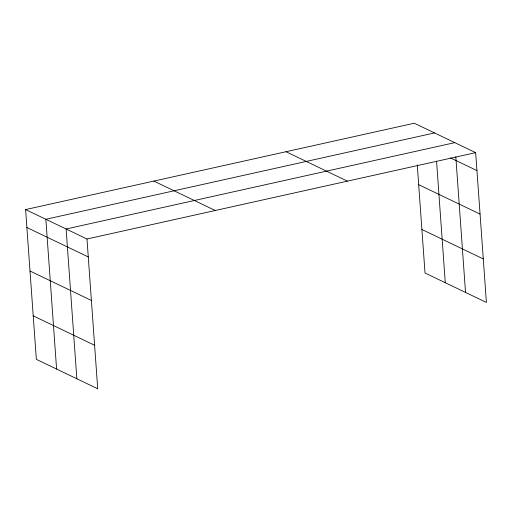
<?xml version="1.0" encoding="UTF-8"?>
<svg xmlns="http://www.w3.org/2000/svg" width="512" height="512" viewBox="0 0 512 512"><rect width="100%" height="100%" fill="white"/><g stroke="black" fill="none" stroke-linecap="round" stroke-linejoin="round"><path stroke-width="0.77" d="M25.6 209.574L86.982 238.995L97.722 388.774L36.339 359.354L25.6 209.574L414.278 123.226L475.661 152.646L486.4 302.426L425.018 273.005L417.267 164.896M434.534 132.934L45.856 219.283L56.595 369.062M454.79 142.643L66.112 228.992L76.851 378.771M86.982 238.995L475.661 152.646M450.49 157.901L476.947 170.579M418.682 184.672L480.07 214.093M286.016 151.725L347.398 181.139M421.901 229.498L483.283 258.918M153.862 181.082L215.251 210.502M26.886 227.514L88.269 256.934M30.003 271.021L91.386 300.442M33.216 315.846L94.598 345.267M455.802 156.678L465.53 292.422M436.557 161.158L445.274 282.714"/></g></svg>
